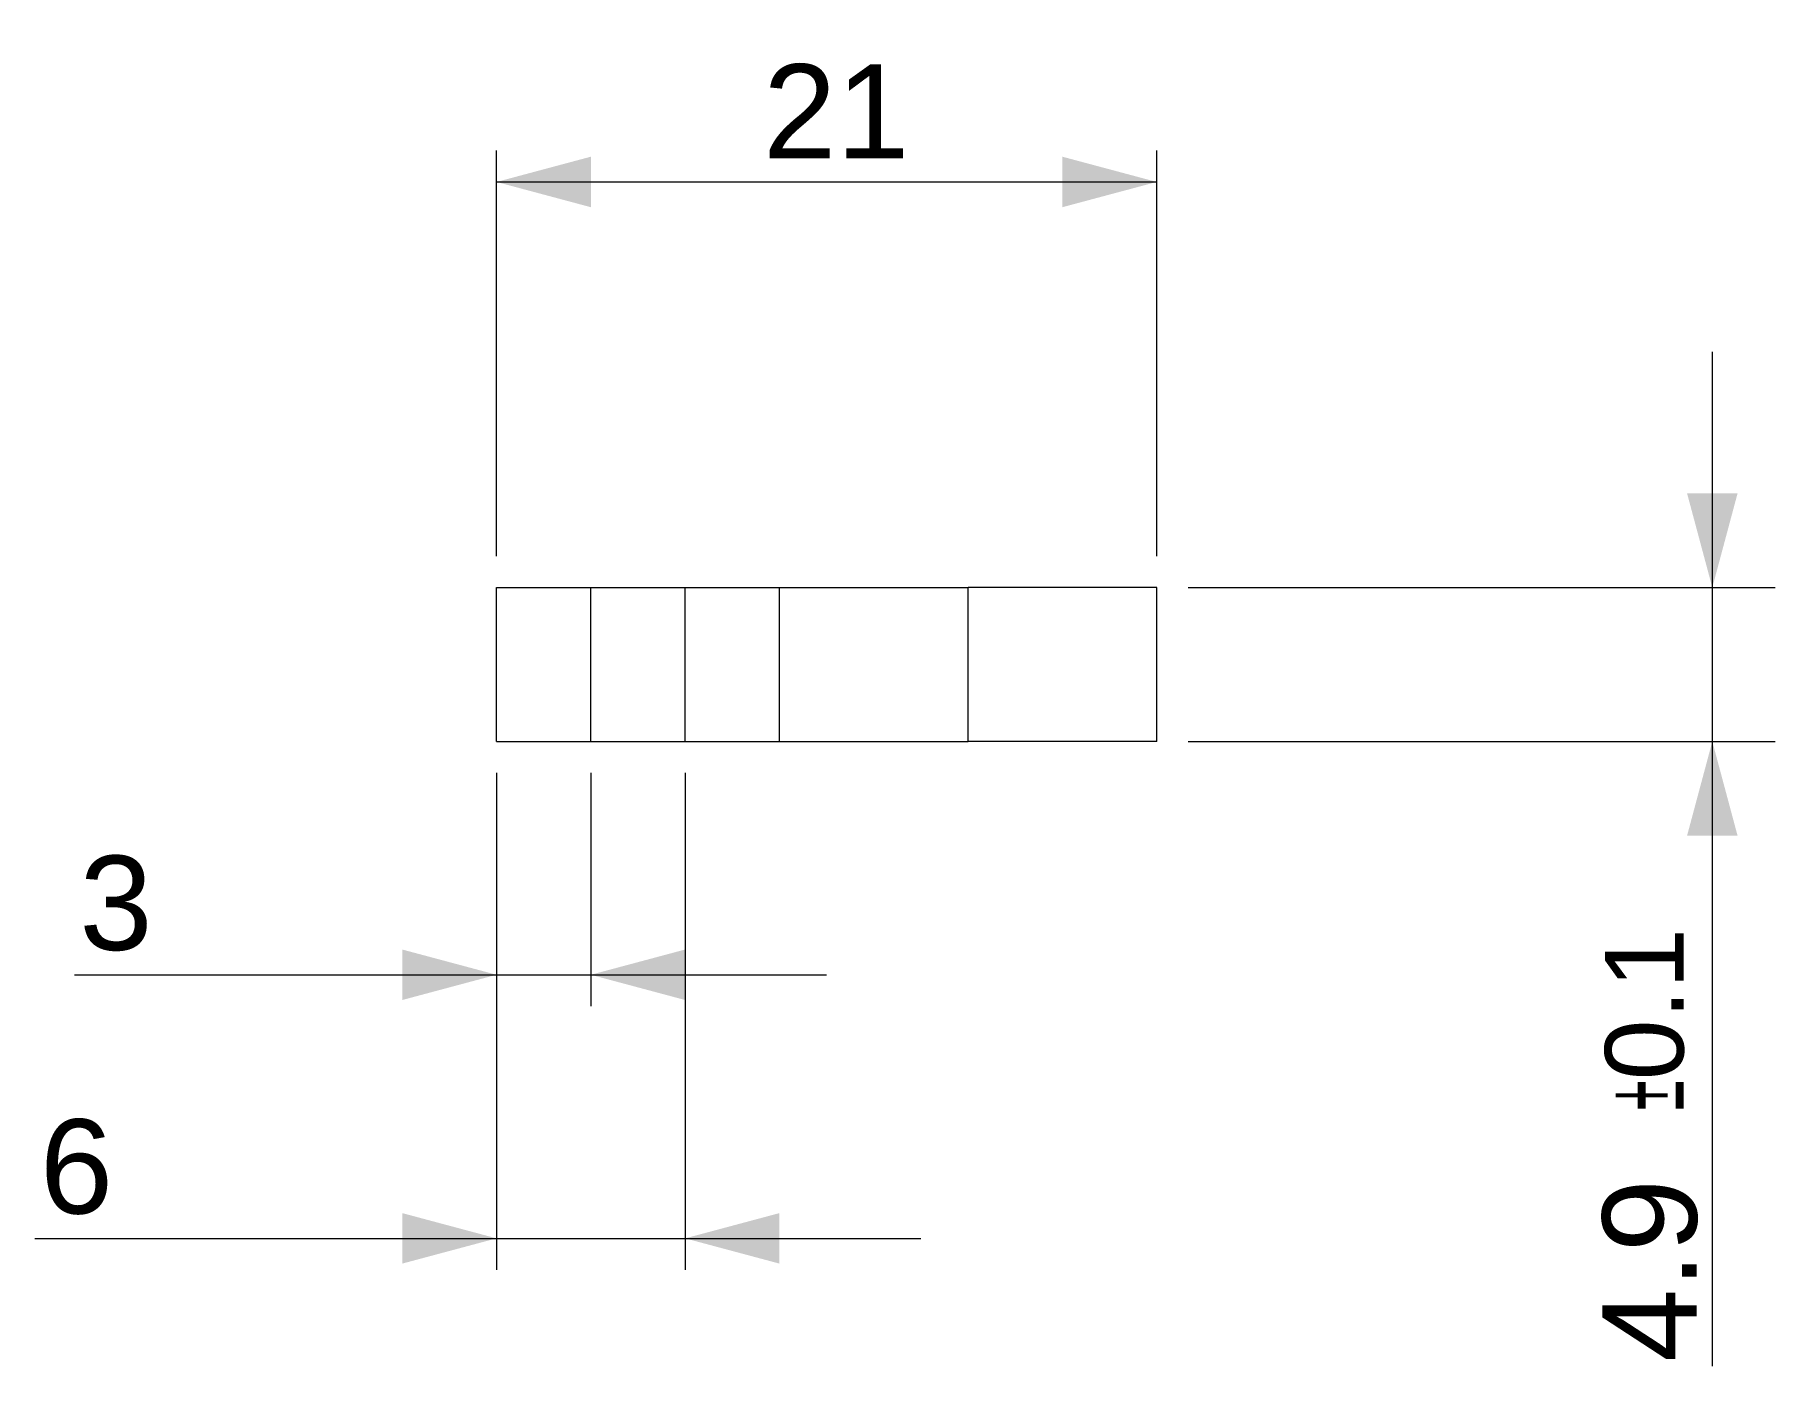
# Model space of a CAD drawing. Header units: millimetres. Extents: x 44.4 to 99.8, y 141.8 to 184.2.
import ezdxf

# ---------------------------------------------------------------- set-up
doc = ezdxf.new("R2010")
doc.units = ezdxf.units.MM
doc.layers.add('1', color=7, linetype='Continuous', true_color=0xffffff)
doc.styles.add('Arial', font='Arial')
doc.dimstyles.get("Standard").update_dxf_attribs({"dimtxt": 0.18, "dimasz": 0.18, "dimexe": 0.18, "dimexo": 0.0625, "dimgap": 0.09, "dimtad": 0, "dimtih": 1, "dimtoh": 1, "dimdec": 4, "dimzin": 0, "dimdsep": 46, "dimtxsty": 'Standard', "dimcen": 0.09, "dimadec": 0, "dimazin": 0, "dimtfac": 1, "dimtdec": 4, "dimtofl": 0, "dimtmove": 0, "dimatfit": 3, "dimfxl": 1, "dimtolj": 1, "dimtzin": 0, "dimarcsym": 0})

# ---------------------------------------------------------------- blocks, each defined once
blk = doc.blocks.new('_U0')
at = {"layer": '1', "color": 2, "lineweight": 18}
for p, q in [((59.083739, 160.67165), (59.083739, 153.246388)), ((62.083739, 160.67165), (62.083739, 153.246388)), ((45.653768, 154.246388), (69.583739, 154.246388))]:
    blk.add_line(p, q, dxfattribs=at)
at = {"layer": '1', "color": 2, "lineweight": 70}
for points in [[(59.083739, 154.246388), (56.083742, 153.442541), (56.083736, 155.050236)], [(62.083739, 154.246388), (65.083736, 155.050236), (65.083742, 153.442541)]]:
    blk.add_solid(points, dxfattribs=at)
at = {"layer": '1', "color": 2, "linetype": 'Continuous', "lineweight": 13, "insert": (45.812768, 154.993273), "char_height": 3, "attachment_point": 7, "line_spacing_factor": 1.047437, "style": 'Arial'}
blk.add_mtext('\\fArial|b0|i0;\\W1.0000;3', dxfattribs=at)
blk = doc.blocks.new('_U1')
at = {"layer": '1', "color": 2, "lineweight": 18}
for p, q in [((59.083739, 167.57165), (59.083739, 180.481239)), ((80.083739, 167.57165), (80.083739, 180.481239)), ((59.083739, 179.481239), (80.083739, 179.481239))]:
    blk.add_line(p, q, dxfattribs=at)
at = {"layer": '1', "color": 2, "lineweight": 70}
for points in [[(59.083739, 179.481239), (62.083736, 180.285087), (62.083742, 178.677391)], [(80.083739, 179.481239), (77.083742, 178.677391), (77.083736, 180.285087)]]:
    blk.add_solid(points, dxfattribs=at)
at = {"layer": '1', "color": 2, "linetype": 'Continuous', "lineweight": 13, "insert": (67.561907, 180.228123), "char_height": 3, "attachment_point": 7, "line_spacing_factor": 1.047437, "style": 'Arial'}
blk.add_mtext('\\fArial|b0|i0;\\W1.0000;21', dxfattribs=at)
blk = doc.blocks.new('_U2')
at = {"layer": '1', "color": 2, "lineweight": 18}
for p, q in [((59.083739, 160.67165), (59.083739, 144.85662)), ((65.083739, 160.67165), (65.083739, 144.85662)), ((44.395303, 145.85662), (72.583739, 145.85662))]:
    blk.add_line(p, q, dxfattribs=at)
at = {"layer": '1', "color": 2, "lineweight": 70}
for points in [[(59.083739, 145.85662), (56.083742, 145.052772), (56.083736, 146.660467)], [(65.083739, 145.85662), (68.083736, 146.660467), (68.083742, 145.052772)]]:
    blk.add_solid(points, dxfattribs=at)
at = {"layer": '1', "color": 2, "linetype": 'Continuous', "lineweight": 13, "insert": (44.554303, 146.603504), "char_height": 3, "attachment_point": 7, "line_spacing_factor": 1.047437, "style": 'Arial'}
blk.add_mtext('\\fArial|b0|i0;\\W1.0000;6', dxfattribs=at)
blk = doc.blocks.new('_U3')
at = {"layer": '1', "color": 2, "lineweight": 18}
for p, q in [((97.759184, 174.07165), (97.759184, 141.786987)), ((81.083739, 166.57165), (99.759184, 166.57165)), ((81.083739, 161.67165), (99.759184, 161.67165))]:
    blk.add_line(p, q, dxfattribs=at)
at = {"layer": '1', "color": 2, "lineweight": 70}
for points in [[(97.759184, 166.57165), (96.955337, 169.571647), (98.563032, 169.571653)], [(97.759184, 161.67165), (98.563032, 158.671653), (96.955337, 158.671647)]]:
    blk.add_solid(points, dxfattribs=at)
at = {"layer": '1', "color": 3, "linetype": 'Continuous', "lineweight": 13, "insert": (96.880757, 149.925545), "char_height": 2.5, "attachment_point": 7, "rotation": 90, "line_spacing_factor": 1.047437, "style": 'Arial'}
blk.add_mtext('\\fArial|b0|i0;\\W1.0000;\\W0.5000;%%p\\W1.0000;0.1', dxfattribs=at)
at = {"layer": '1', "color": 2, "linetype": 'Continuous', "lineweight": 13, "insert": (97.3063, 141.921987), "char_height": 3, "attachment_point": 7, "rotation": 90, "line_spacing_factor": 1.047437, "style": 'Arial'}
blk.add_mtext('\\fArial|b0|i0;\\W1.0000;4.9', dxfattribs=at)

msp = doc.modelspace()

# ---------------------------------------------------------------- linework, layer by layer
at = {"layer": '1', "color": 155, "linetype": 'Continuous', "lineweight": 18}
for p, q in [((59.083739, 161.67165), (59.083739, 166.57165)), ((59.083739, 166.57165), (62.083739, 166.57165)), ((62.083739, 161.67165), (62.083739, 166.57165)), ((62.083739, 166.57165), (65.083739, 166.57165)), ((65.083739, 166.57165), (68.083739, 166.57165)), ((65.083739, 161.67165), (65.083739, 166.57165)), ((68.083739, 161.67165), (68.083739, 166.57165)), ((68.083739, 166.57165), (74.083739, 166.57165)), ((80.083739, 166.57165), (74.083739, 166.57165)), ((80.083739, 161.67165), (80.083739, 166.57165)), ((59.083739, 161.67165), (62.083739, 161.67165)), ((62.083739, 161.67165), (65.083739, 161.67165)), ((65.083739, 161.67165), (68.083739, 161.67165)), ((68.083739, 161.67165), (74.083739, 161.67165)), ((80.083739, 161.67165), (74.083739, 161.67165))]:
    msp.add_line(p, q, dxfattribs=at)
at = {"layer": '1', "color": 155, "linetype": 'Continuous', "lineweight": 13}
msp.add_line((74.083739, 161.67165), (74.083739, 166.57165), dxfattribs=at)

# ---------------------------------------------------------------- dimensions: what is measured, and where the dimension line sits
at = {"layer": '1', "color": 2, "linetype": 'Continuous', "lineweight": 13}
for base, p1, p2, picture, middle in [((80.083739, 179.481239), (59.083739, 166.57165), (80.083739, 166.57165), '_U1', (69.583739, 179.481239)), ((59.083739, 145.85662), (65.083739, 161.67165), (59.083739, 161.67165), '_U2', (45.410719, 145.85662)), ((59.083739, 154.246388), (62.083739, 161.67165), (59.083739, 161.67165), '_U0', (46.669184, 154.246388))]:
    dim = msp.add_linear_dim(base=base, p1=p1, p2=p2, dimstyle='Standard', override={"dimtxt": 3, "dimasz": 3, "dimexe": 1, "dimexo": 1, "dimgap": 1.5, "dimtad": 1, "dimtih": 1, "dimtoh": 0, "dimdec": 3, "dimlfac": 1, "dimzin": 8, "dimdsep": 46, "dimlunit": 2, "dimtxsty": 'Arial', "dimsah": 1, "dimse1": 0, "dimse2": 0, "dimsd1": 0, "dimsd2": 0, "dimclrd": 2, "dimclre": 2, "dimclrt": 2, "dimtol": 0, "dimtm": -0.1, "dimtfac": 0.833333, "dimtdec": 2, "dimtofl": 1, "dimtmove": 0, "dimtzin": 8, "dimlwd": 18, "dimlwe": 18}, dxfattribs=at)
    dim.commit()
    dim.dimension.update_dxf_attribs({"geometry": picture, "text_midpoint": middle, "dimtype": 160})
dim = msp.add_linear_dim(base=(97.759184, 166.57165), p1=(80.083739, 161.67165), p2=(80.083739, 166.57165), angle=90, dimstyle='Standard', override={"dimtxt": 3, "dimasz": 3, "dimexe": 2, "dimexo": 1, "dimgap": 1.5, "dimtad": 1, "dimtih": 0, "dimtoh": 0, "dimdec": 3, "dimlfac": 1, "dimzin": 8, "dimdsep": 46, "dimlunit": 2, "dimtxsty": 'Arial', "dimsah": 1, "dimse1": 0, "dimse2": 0, "dimsd1": 0, "dimsd2": 0, "dimclrd": 2, "dimclre": 2, "dimclrt": 2, "dimtol": 1, "dimlim": 0, "dimtp": 0.1, "dimtm": 0.1, "dimtfac": 0.833333, "dimtdec": 2, "dimtofl": 1, "dimtmove": 0, "dimtzin": 8, "dimlwd": 18, "dimlwe": 18}, dxfattribs=at)
dim.commit()
dim.dimension.update_dxf_attribs({"geometry": '_U3', "text_midpoint": (97.759184, 148.38015), "dimtype": 160})

doc.saveas('drawing.dxf')
